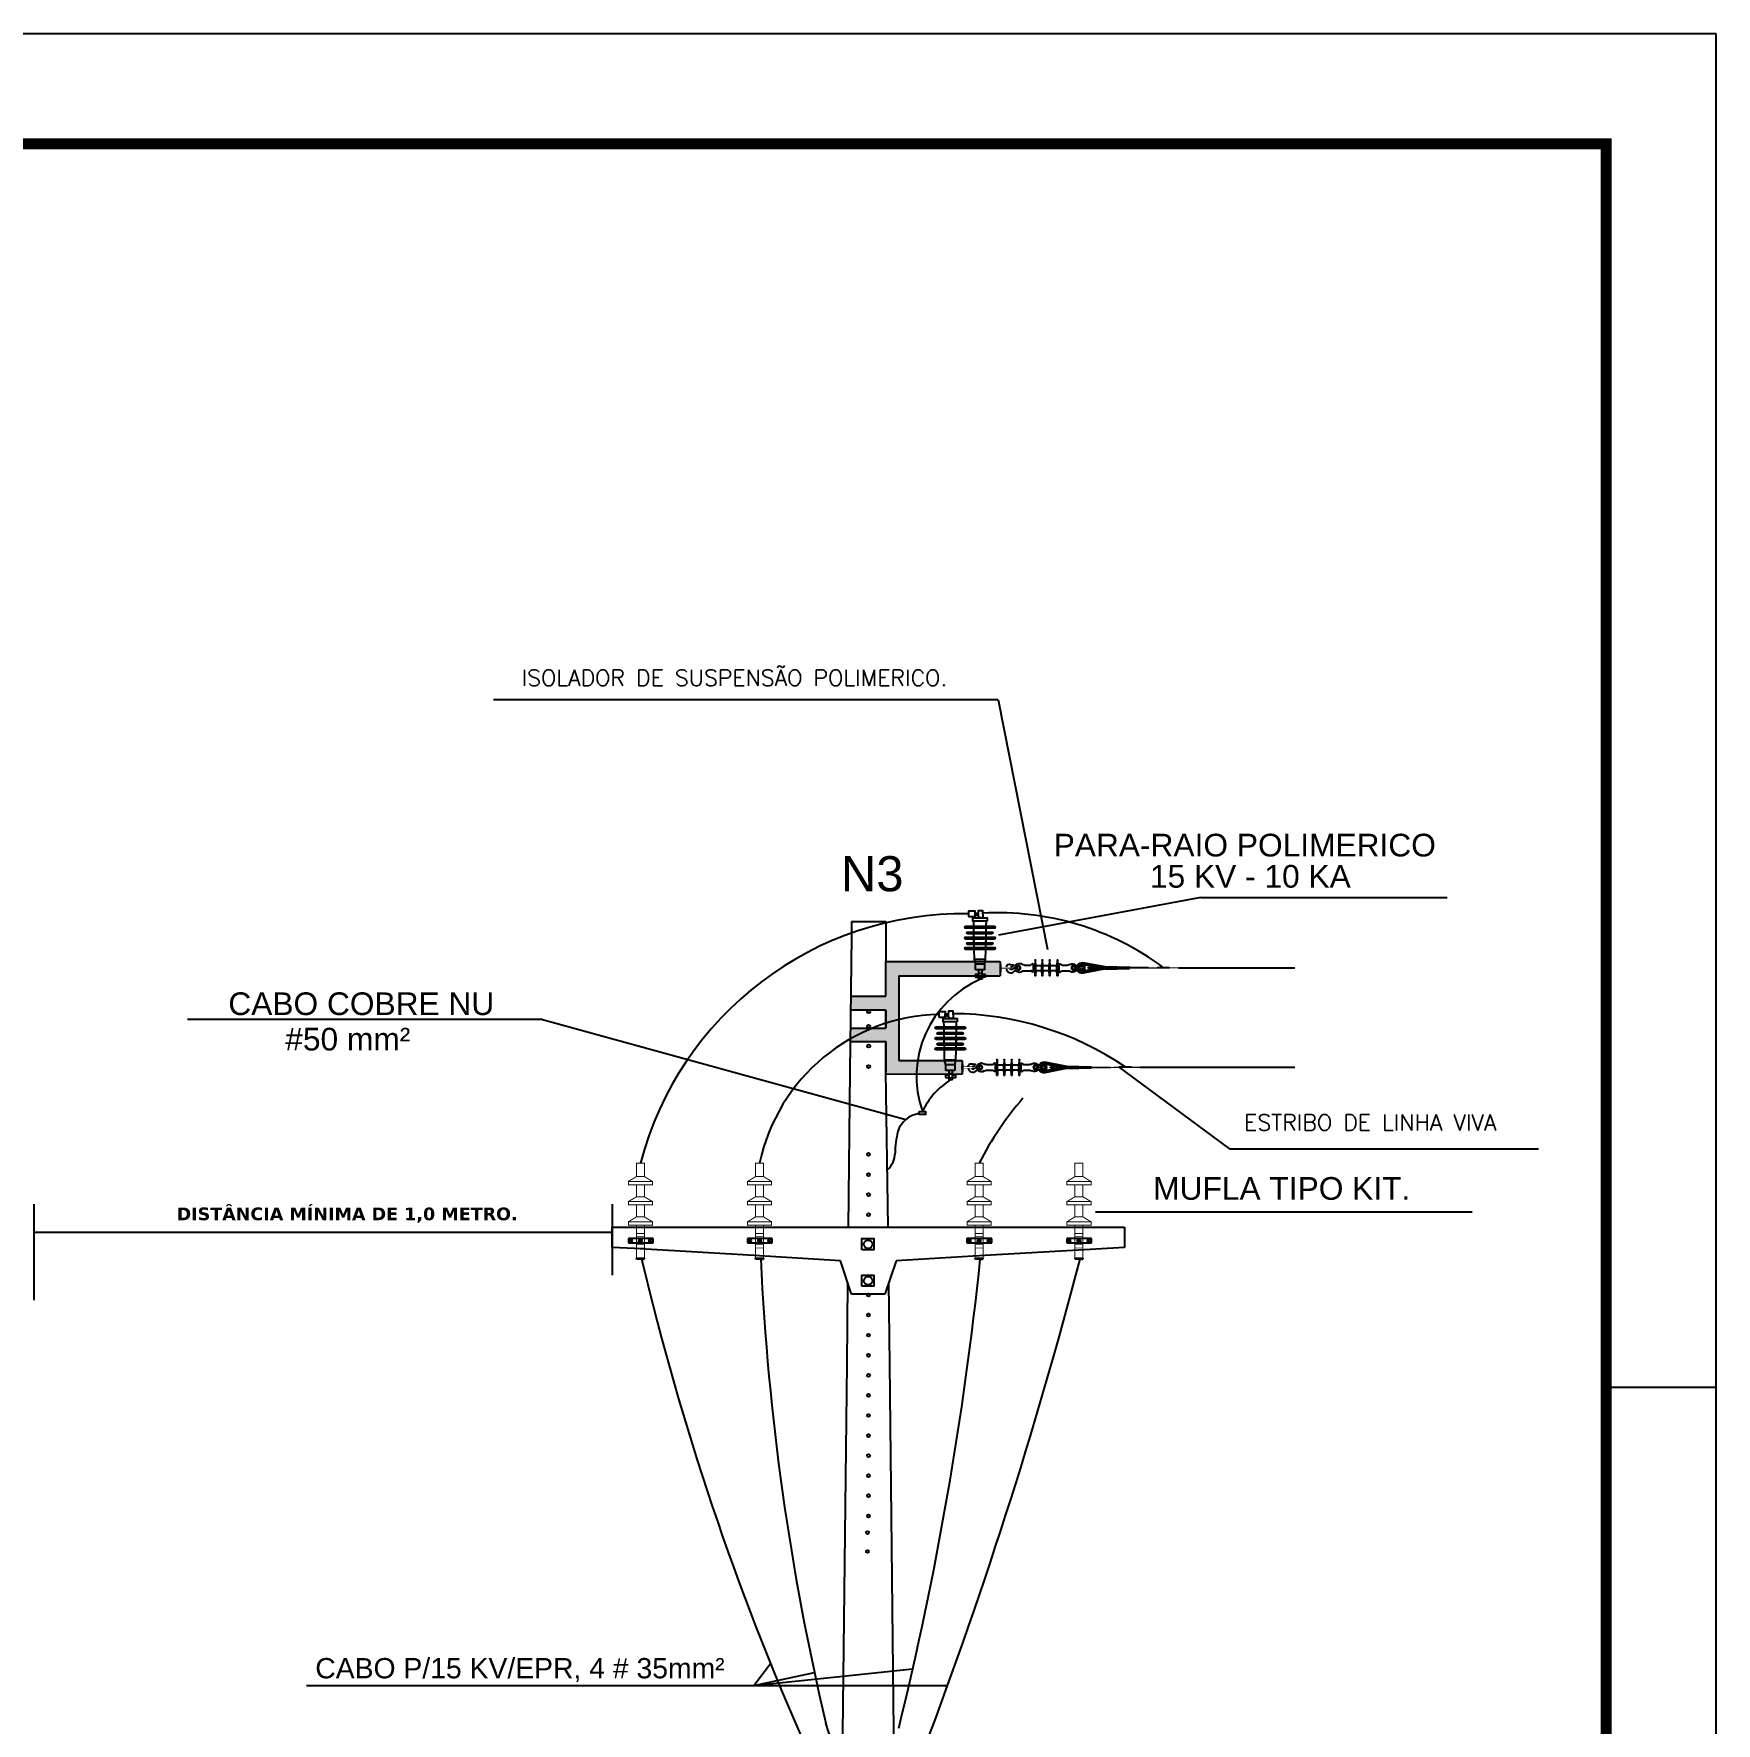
# Model space of a CAD drawing. Header units: metres. Extents: x 4188.7 to 4272.1, y 2012.8 to 2020.9.
# Drawn here: x 4221.236 to 4224.166, y 2017.908 to 2020.85 of the extents above; entities that cross this region are included whole.
import ezdxf

# ---------------------------------------------------------------- set-up
doc = ezdxf.new("R2010")
doc.units = ezdxf.units.M
doc.linetypes.add('DASHED2', pattern=[9.525, 6.35, -3.175])
for name, color, linetype in [('A-PARED', 7, 'Continuous'), ('A-PAREDE', 9, 'Continuous'), ('A-TEXTO', 4, 'Continuous'), ('ARQ-FOLHA', 7, 'Continuous'), ('CONDUTOR', 5, 'Continuous'), ('E-ALTATENSAO', 5, 'Continuous'), ('ELEMENTO', 7, 'Continuous'), ('FIOS', 7, 'Continuous'), ('FORMATO_LEGENDA', 7, 'Continuous'), ('LINHA', 1, 'Continuous'), ('SIMBOLOGIA-DESENHOS', 7, 'Continuous'), ('TRAFO', 7, 'Continuous')]:
    doc.layers.add(name, color=color, linetype=linetype)
doc.layers.add('Cotas', color=1, linetype='Continuous', lineweight=5)
doc.layers.add('LUMINÁRIA', color=2, linetype='Continuous', lineweight=20)
doc.styles.add('arial', font='arial.ttf')
doc.styles.add('REGUA_80_MM', font='romans.shx', dxfattribs={"height": 2.2})

# ---------------------------------------------------------------- blocks, each defined once
blk = doc.blocks.new('FOLHA A2')
at = {"layer": 'ARQ-FOLHA'}
for p, q in [((594, 0), (0, 0)), ((594, -420), (594, 0)), ((584, -123), (594, -123))]:
    blk.add_line(p, q, dxfattribs=at)
at = {"layer": 'ARQ-FOLHA', "const_width": 1}
blk.add_lwpolyline([(25, -410), (584, -410), (584, -10), (25, -10), (25, -410)], dxfattribs=at)
blk = doc.blocks.new('A$C33E61EA1')
at = {"layer": 'ELEMENTO', "ltscale": 100}
h = blk.add_hatch(color=256, dxfattribs=at)
edge = h.paths.add_edge_path(flags=16)
edge.add_arc((1.55, 2.26), 0.0835, 0, 360)
edge = h.paths.add_edge_path()
edge.add_arc((1.55, 2.26), 0.205, 0, 360)
at = {"layer": 'ELEMENTO', "const_width": 0.121}
for points in [[(2.05, 10.16), (2.05, 11.82), (1.05, 11.82), (1.05, 10.16)], [(0.06, 9.16), (0.06, 9.56), (3.04, 9.56), (3.04, 9.16)], [(0.06, 7.08), (0.06, 6.68), (3.04, 6.68), (3.04, 7.08)], [(0.06, 4.59), (0.06, 4.19), (3.04, 4.19), (3.04, 4.59)]]:
    blk.add_lwpolyline(points, close=True, dxfattribs=at)
at = {"layer": 'ELEMENTO'}
for points, const_width in [([(0.06, 9.56), (1.05, 10.16)], 0.121), ([(1.05, 9.16), (1.05, 7.67), (2.05, 7.67), (2.05, 9.16)], 0.121), ([(2.05, 10.16), (3.04, 9.56)], 0.121), ([(0.06, 7.08), (1.05, 7.67)], 0.121), ([(1.05, 6.68), (1.05, 5.19), (2.05, 5.19), (2.05, 6.68)], 0.121), ([(2.05, 7.67), (3.04, 7.08)], 0.121), ([(0.06, 4.59), (1.05, 5.19)], 0.121), ([(1.05, 4.19), (1.05, 0.12), (2.05, 0.12), (2.05, 4.19)], 0.121), ([(2.05, 5.19), (3.04, 4.59)], 0.121), ([(1.05, 3.15), (2.05, 3.15)], 0.0968), ([(1.05, 2.76), (2.05, 2.76)], 0.0968), ([(1.05, 1.76), (2.05, 1.76)], 0.0968), ([(1.05, 1.37), (2.05, 1.37)], 0.0968)]:
    blk.add_lwpolyline(points, dxfattribs=dict(at, const_width=const_width))
at = {"layer": 'ELEMENTO', "linetype": 'Continuous'}
for points in [[(1.07, 0), (1.07, 0.12)], [(1.07, 0.12), (1.18, 0.12)], [(1.07, 0.12), (1.18, 0.12)], [(1.18, 0), (1.07, 0)], [(1.18, 0.12), (1.55, 0.12)], [(1.55, 0), (1.18, 0)], [(1.55, 0.12), (1.85, 0.12)], [(1.85, 0), (1.55, 0)], [(1.85, 0.12), (2.03, 0.12)], [(1.85, 0.12), (2.03, 0.12)], [(1.85, 0), (2.03, 0)], [(2.03, 0.12), (2.03, 0)]]:
    blk.add_lwpolyline(points, dxfattribs=at)
at = {"layer": 'ELEMENTO'}
for radius in [0.205, 0.0835]:
    blk.add_circle((1.55, 2.26), radius, dxfattribs=at)
blk = doc.blocks.new('A$C2922327A')
at = {"layer": 'LINHA'}
h = blk.add_hatch(dxfattribs=at)
h.set_pattern_fill('ANSI31', color=1, scale=3.07506, angle=340, style=0)
h.set_pattern_definition([(25, (-163.28697, 13.90264), (-0.1624471, 0.3483689), [])])
h.paths.add_polyline_path([(3.61, 2.19), (3.61, 2.54), (0, 2.54), (0, 2.19)])
at = {"layer": 'LINHA', "color": 1}
for p, q in [((0, 2.19), (0, 2.54)), ((3.61, 2.54), (0, 2.54)), ((3.61, 2.19), (0, 2.19)), ((7.06, 2.63), (3.61, 2.63)), ((3.61, 2.63), (3.61, 2.1)), ((3.99, 2.1), (3.61, 2.47)), ((6.99, 2.1), (3.61, 2.1)), ((4.53, 2.1), (4, 2.63)), ((5.07, 2.1), (4.54, 2.63)), ((5.62, 2.1), (5.08, 2.63)), ((6.16, 2.1), (5.63, 2.63)), ((6.71, 2.1), (6.17, 2.63)), ((7.31, 2.03), (6.71, 2.63)), ((6.99, 2.1), (13.62, 0.79)), ((7.06, 2.63), (13.42, 1.38)), ((7.13, 2.62), (13.63, 3.86)), ((7.7, 1.96), (7.28, 2.59)), ((7.79, 2.49), (7.5, 2.69)), ((8.23, 1.86), (7.81, 2.49)), ((8.66, 2.36), (8.03, 2.79)), ((8.77, 1.75), (8.34, 2.38)), ((8.54, 2.34), (13.4, 3.27)), ((9.2, 2.46), (8.57, 2.89)), ((8.84, 2.28), (9.26, 2.48)), ((9.3, 1.65), (8.88, 2.28)), ((9.73, 2.56), (9.1, 2.99)), ((11.96, 2.19), (9.33, 2.19)), ((9.83, 1.55), (9.41, 2.18)), ((9.54, 2.19), (10.31, 2.54)), ((11.96, 2.54), (9.61, 2.54)), ((10.26, 2.67), (9.64, 3.09)), ((10.37, 1.44), (9.94, 2.07)), ((10.8, 2.77), (10.17, 3.19)), ((10.45, 2.19), (11.22, 2.54)), ((10.88, 1.33), (10.46, 1.96)), ((11.32, 2.85), (10.69, 3.28)), ((11.42, 1.23), (10.99, 1.86)), ((11.85, 2.96), (11.22, 3.38)), ((11.36, 2.19), (11.96, 2.46)), ((11.95, 1.12), (11.53, 1.75)), ((12.39, 3.06), (11.76, 3.48)), ((11.96, 2.19), (11.96, 2.54)), ((12.49, 1.02), (12.06, 1.65)), ((12.92, 3.16), (12.29, 3.59)), ((13.02, 0.92), (12.59, 1.55)), ((13.41, 3.29), (12.83, 3.69)), ((13.55, 0.81), (13.13, 1.44)), ((13.89, 1.72), (13.18, 1.91)), ((14.02, 3), (13.2, 2.84)), ((13.67, 3.58), (13.36, 3.79)), ((13.83, 3.88), (13.92, 3.75)), ((13.94, 0.93), (14.04, 0.79)), ((14.04, 1.68), (14.04, 1.68)), ((14.28, 3.82), (14.32, 3.68)), ((14.41, 1.03), (14.51, 0.93)), ((14.66, 3.52), (14.69, 3.63)), ((14.73, 1.21), (14.83, 1.15)), ((14.97, 3.25), (15.04, 3.31)), ((15.04, 1.53), (15.14, 1.5)), ((15.67, 3.06), (15.1, 3.06)), ((15.67, 1.62), (15.1, 1.62)), ((19.79, 3.17), (18.01, 3.17)), ((19.79, 1.51), (18.01, 1.51)), ((20.57, 1.51), (20.57, 3.17)), ((20.89, 3.06), (20.57, 3.06)), ((20.89, 1.63), (20.57, 1.63)), ((20.89, 3.06), (20.99, 4.61)), ((20.89, 1.63), (20.89, 3.06)), ((20.89, 1.63), (20.99, 0.07)), ((21.12, 4.61), (21.22, 3.06)), ((21.12, 0.07), (21.22, 1.63)), ((23.17, 3.06), (21.22, 3.06)), ((21.22, 1.63), (21.22, 3.06)), ((23.17, 1.63), (21.22, 1.63)), ((23.17, 3.06), (23.26, 4.61)), ((23.17, 1.63), (23.17, 3.06)), ((23.17, 1.63), (23.26, 0.07)), ((23.4, 4.61), (23.49, 3.06)), ((23.4, 0.07), (23.49, 1.63)), ((25.33, 3.06), (23.49, 3.06)), ((23.49, 1.63), (23.49, 3.06)), ((25.33, 1.63), (23.49, 1.63)), ((25.33, 3.06), (25.42, 4.61)), ((25.33, 1.63), (25.33, 3.06)), ((25.33, 1.63), (25.42, 0.07)), ((25.56, 4.61), (25.65, 3.06)), ((25.56, 0.07), (25.65, 1.63)), ((25.65, 1.63), (25.65, 3.06)), ((27.42, 3.06), (25.65, 3.06)), ((27.42, 1.63), (25.65, 1.63)), ((27.42, 3.06), (27.51, 4.61)), ((27.42, 1.63), (27.42, 3.06)), ((27.42, 1.63), (27.51, 0.07)), ((27.64, 4.61), (27.74, 3.06)), ((27.64, 0.07), (27.74, 1.63)), ((27.74, 1.63), (27.74, 3.06)), ((28.06, 3.06), (27.74, 3.06)), ((28.06, 1.63), (27.74, 1.63)), ((28.06, 1.51), (28.06, 3.17)), ((30.72, 3.17), (28.86, 3.17)), ((30.72, 1.52), (28.86, 1.52)), ((33.45, 2.68), (34.12, 2.01))]:
    blk.add_line(p, q, dxfattribs=at)
for centre in [(16.42, 2.35), (32.44, 2.35)]:
    blk.add_circle(centre, 0.573, dxfattribs=at)
at = {"layer": 'LINHA', "color": 1, "linetype": 'DASHED2', "ltscale": 0.5}
for centre in [(16.42, 2.35), (32.44, 2.35)]:
    blk.add_circle(centre, 0.445, dxfattribs=at)
at = {"layer": 'LINHA', "color": 1}
for centre, radius, start, end in [((14.8, 2.34), 1.68, 122.7791, 237.2209), ((13.87, 2.4), 1.48, 26.5535, 103.248), ((13.84, 2.29), 1.52, 261.6243, 333.7714), ((13.89, 2.34), 1.41, 30.6033, 90), ((13.89, 2.34), 1.41, 270, 329.3967), ((16.68, 2.34), 1.24, 55.4397, 304.5603), ((18.01, 4.27), 1.1, 235.4397, 270), ((18.01, 0.41), 1.1, 90, 124.5603), ((21.05, 4.61), 0.0679, 355.0197, 184.9803), ((21.05, 0.07), 0.0679, 175.0197, 4.9803), ((23.33, 4.61), 0.0679, 355.0197, 184.9803), ((23.33, 0.07), 0.0679, 175.0197, 4.9803), ((25.49, 4.61), 0.0679, 355.0197, 184.9803), ((25.49, 0.07), 0.0679, 175.0197, 4.9803), ((27.58, 4.61), 0.0679, 355.0197, 184.9803), ((27.58, 0.07), 0.0679, 175.0197, 4.9803), ((30.72, 4.26), 1.1, 270, 307.3018), ((30.72, 0.43), 1.1, 52.6982, 90), ((32.18, 2.35), 1.31, 232.6982, 127.3018), ((34.07, 3.16), 0.128, 83.9038, 223.1178)]:
    blk.add_arc(centre, radius, start, end, dxfattribs=at)
at = {"layer": 'LINHA', "color": 1, "linetype": 'DASHED2', "ltscale": 0.7}
blk.add_arc((13.81, 2.33), 1.02, 248.0372, 113.4733, dxfattribs=at)
at = {"layer": 'LINHA', "color": 1}
blk.add_ellipse((14.02, 2.34), major_axis=(0, 0.663), ratio=0.597977, dxfattribs=at)
for points in [[(20.57, 3.17), (20.49, 3.46), (20.27, 3.56), (20.01, 3.33), (19.79, 3.17)], [(20.57, 1.51), (20.49, 1.22), (20.27, 1.12), (20.01, 1.36), (19.79, 1.51)], [(28.06, 3.17), (28.14, 3.46), (28.36, 3.56), (28.62, 3.33), (28.86, 3.17)], [(28.06, 1.52), (28.14, 1.24), (28.36, 1.13), (28.62, 1.37), (28.86, 1.52)]]:
    blk.add_spline(points, degree=3, dxfattribs=at)
for points, knots in [([(36.02, 2.06), (36, 1.87), (35.82, 1.42), (35.28, 0.93), (34.38, 0.87), (33.79, 1.23), (33.45, 1.55), (33.33, 1.7)], [0.101615, 0.101615, 0.101615, 0.101615, 0.322661, 0.650598, 1.001057, 1.323653, 1.567125, 1.567125, 1.567125, 1.567125]), ([(34.81, 2.61), (34.65, 2.7), (34.29, 2.75), (34.09, 2.95), (33.98, 3.07), (33.98, 3.07)], [0.6558656, 0.6558656, 0.6558656, 0.6558656, 0.8520152, 1.0129557, 1.0175356, 1.0175356, 1.0175356, 1.0175356]), ([(36.03, 2.61), (35.96, 2.82), (35.82, 3.23), (35.11, 3.51), (34.56, 3.26), (34.2, 3.27), (34.08, 3.29)], [0, 0, 0, 0, 0.2285823, 0.4958921, 0.7715975, 0.909135, 0.909135, 0.909135, 0.909135]), ([(34.12, 2.01), (34.34, 1.9), (34.56, 1.82), (34.87, 1.85), (34.97, 2.04), (34.97, 2.06)], [0.1173329, 0.1173329, 0.1173329, 0.1173329, 0.1704438, 0.3797692, 0.406717, 0.406717, 0.406717, 0.406717])]:
    blk.add_open_spline(points, degree=3, knots=knots, dxfattribs=at)
at = {"layer": 'SIMBOLOGIA-DESENHOS', "ltscale": 100, "const_width": 0.118}
blk.add_lwpolyline([(37.38, 2.13), (34.7, 2.13, -1), (34.7, 2.55), (37.38, 2.55)], format="xyb", dxfattribs=at)
at = {"layer": 'SIMBOLOGIA-DESENHOS', "ltscale": 100, "const_width": 0.0908}
blk.add_lwpolyline([(37.85, 3.38), (37.42, 3.38), (37.42, 1.11), (37.85, 1.11)], dxfattribs=at)

msp = doc.modelspace()

# ---------------------------------------------------------------- hatches: boundary and pattern name
h = msp.add_hatch(color=256)
h.dxf.hatch_style = 1
h.paths.add_polyline_path([(4222.74249, 2019.20947), (4222.91886, 2019.20947), (4222.91886, 2019.23445), (4222.71961, 2019.23445), (4222.71961, 2019.17396), (4222.65849, 2019.17383), (4222.6582, 2019.14947), (4222.71962, 2019.14959), (4222.71962, 2019.11849), (4222.65782, 2019.11849), (4222.65753, 2019.09517), (4222.71962, 2019.09517), (4222.71969, 2019.038), (4222.71969, 2019.03783), (4222.85244, 2019.038), (4222.85244, 2019.06179), (4222.74249, 2019.06179)])

# ---------------------------------------------------------------- linework, layer by layer
at = {"color": 7, "linetype": 'Continuous'}
for p, q in [((4222.66001, 2019.30386), (4222.65971, 2019.27845)), ((4222.66001, 2019.30386), (4222.65971, 2019.27845)), ((4222.66001, 2019.30386), (4222.65971, 2019.27845)), ((4222.66001, 2019.30386), (4222.65977, 2019.27845)), ((4222.71962, 2019.30386), (4222.71962, 2019.27845)), ((4222.71962, 2019.30386), (4222.71962, 2019.27845)), ((4222.71962, 2019.30386), (4222.71962, 2019.27845)), ((4222.65977, 2019.27845), (4222.6569, 2019.04278)), ((4222.71962, 2019.27845), (4222.71962, 2019.23445)), ((4222.71962, 2019.14959), (4222.71962, 2019.11849)), ((4222.71962, 2019.09517), (4222.71962, 2019.04278)), ((4222.6569, 2019.04278), (4222.65421, 2018.77147)), ((4222.72385, 2018.77147), (4222.71962, 2019.04278)), ((4222.24292, 2018.77147), (4222.27664, 2018.77147)), ((4222.24292, 2018.73655), (4222.24292, 2018.77147)), ((4222.27664, 2018.77147), (4222.48514, 2018.77147)), ((4222.48514, 2018.77147), (4222.86696, 2018.77147)), ((4222.86696, 2018.77147), (4223.04024, 2018.77147)), ((4223.04024, 2018.77147), (4223.1352, 2018.77147)), ((4223.1352, 2018.77147), (4223.1352, 2018.73655)), ((4222.28206, 2018.73458), (4222.24292, 2018.73655)), ((4222.32059, 2018.73232), (4222.28206, 2018.73458)), ((4222.49039, 2018.72207), (4222.30152, 2018.73344)), ((4222.64056, 2018.71328), (4222.49039, 2018.72207)), ((4222.65996, 2018.65508), (4222.64056, 2018.71328)), ((4222.73755, 2018.71328), (4222.71815, 2018.65508)), ((4222.87181, 2018.72113), (4222.73755, 2018.71328)), ((4223.0456, 2018.73131), (4222.87181, 2018.72113)), ((4223.1352, 2018.73655), (4223.0456, 2018.73131)), ((4222.65312, 2018.6756), (4222.6515, 2018.5331)), ((4222.71815, 2018.65508), (4222.65996, 2018.65508)), ((4222.72656, 2018.5331), (4222.72494, 2018.67544)), ((4222.6515, 2018.5331), (4222.64213, 2017.70947)), ((4222.73652, 2017.65706), (4222.72656, 2018.5331))]:
    msp.add_line(p, q, dxfattribs=at)
at = {"color": 7}
for p, q in [((4222.66001, 2019.30386), (4222.71962, 2019.30386)), ((4222.66001, 2019.30386), (4222.71766, 2019.30386)), ((4222.66001, 2019.30386), (4222.71962, 2019.30386)), ((4222.31427, 2018.75214), (4222.27122, 2018.75214)), ((4222.27122, 2018.75214), (4222.27122, 2018.74418)), ((4222.31427, 2018.75214), (4222.27122, 2018.75214)), ((4222.27122, 2018.75214), (4222.27122, 2018.74418)), ((4222.27122, 2018.74418), (4222.31427, 2018.74418)), ((4222.27122, 2018.74418), (4222.31427, 2018.74418)), ((4222.31427, 2018.74418), (4222.31427, 2018.75214)), ((4222.31427, 2018.74418), (4222.31427, 2018.75214)), ((4222.52173, 2018.75214), (4222.47868, 2018.75214)), ((4222.47868, 2018.75214), (4222.47868, 2018.74418)), ((4222.47868, 2018.74418), (4222.52173, 2018.74418)), ((4222.52176, 2018.75214), (4222.47871, 2018.75214)), ((4222.47871, 2018.75214), (4222.47871, 2018.74418)), ((4222.47871, 2018.74418), (4222.52176, 2018.74418)), ((4222.52173, 2018.74418), (4222.52173, 2018.75214)), ((4222.52176, 2018.74418), (4222.52176, 2018.75214)), ((4222.90408, 2018.75214), (4222.86103, 2018.75214)), ((4222.86103, 2018.75214), (4222.86103, 2018.74418)), ((4222.86103, 2018.74418), (4222.90408, 2018.74418)), ((4222.90419, 2018.75214), (4222.86114, 2018.75214)), ((4222.86114, 2018.75214), (4222.86114, 2018.74418)), ((4222.86114, 2018.74418), (4222.90419, 2018.74418)), ((4222.90408, 2018.74418), (4222.90408, 2018.75214)), ((4222.90419, 2018.74418), (4222.90419, 2018.75214)), ((4223.03497, 2018.75214), (4223.03497, 2018.74418)), ((4223.07803, 2018.75214), (4223.03497, 2018.75214)), ((4223.03497, 2018.74418), (4223.07803, 2018.74418)), ((4223.07807, 2018.75214), (4223.03501, 2018.75214)), ((4223.03501, 2018.75214), (4223.03501, 2018.74418)), ((4223.03501, 2018.74418), (4223.07807, 2018.74418)), ((4223.07803, 2018.74418), (4223.07803, 2018.75214)), ((4223.07807, 2018.74418), (4223.07807, 2018.75214))]:
    msp.add_line(p, q, dxfattribs=at)
for p, q in [((4222.8729, 2019.29567), (4222.87272, 2019.30474)), ((4222.8803, 2019.31856), (4222.88126, 2019.32087)), ((4222.8803, 2019.31438), (4222.88126, 2019.31224)), ((4222.88834, 2019.31864), (4222.88951, 2019.31053)), ((4222.89468, 2019.29567), (4222.89486, 2019.30474)), ((4222.87309, 2019.28575), (4222.87296, 2019.2922)), ((4222.87309, 2019.26711), (4222.87296, 2019.27355)), ((4222.87326, 2019.27703), (4222.87314, 2019.28277)), ((4222.87345, 2019.26711), (4222.87332, 2019.27355)), ((4222.89409, 2019.26711), (4222.89422, 2019.27355)), ((4222.89429, 2019.27703), (4222.89441, 2019.28277)), ((4222.89447, 2019.28575), (4222.8946, 2019.2922)), ((4222.89447, 2019.26711), (4222.8946, 2019.27355)), ((4222.8736, 2019.25903), (4222.8735, 2019.26413)), ((4222.87401, 2019.23789), (4222.87376, 2019.25554)), ((4222.89349, 2019.23789), (4222.87401, 2019.23789)), ((4222.87619, 2019.2295), (4222.87401, 2019.23789)), ((4222.89165, 2019.22952), (4222.89349, 2019.23789)), ((4222.89349, 2019.23789), (4222.89386, 2019.25555)), ((4222.89393, 2019.25903), (4222.89403, 2019.26413)), ((4222.71961, 2019.17396), (4222.71961, 2019.23445)), ((4222.71961, 2019.23445), (4222.91886, 2019.23445)), ((4222.74249, 2019.20947), (4222.74249, 2019.06179)), ((4222.74249, 2019.20947), (4222.91886, 2019.20947)), ((4222.87531, 2019.21173), (4222.87531, 2019.20736)), ((4222.88169, 2019.21173), (4222.87531, 2019.21173)), ((4222.87598, 2019.21978), (4222.87598, 2019.22952)), ((4222.89148, 2019.21978), (4222.87598, 2019.21978)), ((4222.89165, 2019.22952), (4222.87619, 2019.2295)), ((4222.88179, 2019.20369), (4222.88174, 2019.2197)), ((4222.88774, 2019.21368), (4222.88176, 2019.21365)), ((4222.88784, 2019.20369), (4222.88779, 2019.2197)), ((4222.89329, 2019.21173), (4222.88782, 2019.21173)), ((4222.89148, 2019.22953), (4222.89148, 2019.21978)), ((4222.89331, 2019.20711), (4222.89329, 2019.21173)), ((4222.91886, 2019.23445), (4222.91886, 2019.20947)), ((4222.87531, 2019.20736), (4222.88169, 2019.20736)), ((4222.88774, 2019.20615), (4222.88176, 2019.20612)), ((4222.88774, 2019.20367), (4222.88179, 2019.20369)), ((4222.89331, 2019.20711), (4222.88783, 2019.20711)), ((4222.71962, 2019.14959), (4222.6582, 2019.14947)), ((4222.65849, 2019.17383), (4222.71961, 2019.17396)), ((4222.71962, 2019.11849), (4222.71962, 2019.14959)), ((4222.82103, 2019.1205), (4222.82086, 2019.12958)), ((4222.82843, 2019.1434), (4222.8294, 2019.14571)), ((4222.82843, 2019.13922), (4222.8294, 2019.13708)), ((4222.83647, 2019.14348), (4222.83764, 2019.13536)), ((4222.84281, 2019.1205), (4222.843, 2019.12958)), ((4222.65753, 2019.09517), (4222.71962, 2019.09517)), ((4222.65782, 2019.11849), (4222.71962, 2019.11849)), ((4222.71969, 2019.038), (4222.71962, 2019.09517)), ((4222.82122, 2019.11059), (4222.8211, 2019.11703)), ((4222.82122, 2019.09194), (4222.8211, 2019.09839)), ((4222.82139, 2019.10186), (4222.82128, 2019.10761)), ((4222.82158, 2019.09194), (4222.82146, 2019.09839)), ((4222.84223, 2019.09194), (4222.84236, 2019.09839)), ((4222.84243, 2019.10186), (4222.84255, 2019.10761)), ((4222.84261, 2019.11059), (4222.84274, 2019.11703)), ((4222.84261, 2019.09194), (4222.84274, 2019.09839)), ((4222.74249, 2019.06179), (4222.85244, 2019.06179)), ((4222.82174, 2019.08386), (4222.82164, 2019.08897)), ((4222.82215, 2019.06273), (4222.8219, 2019.08037)), ((4222.84163, 2019.06273), (4222.82215, 2019.06273)), ((4222.82432, 2019.05434), (4222.82215, 2019.06273)), ((4222.83978, 2019.05436), (4222.84163, 2019.06273)), ((4222.84163, 2019.06273), (4222.84199, 2019.08039)), ((4222.84206, 2019.08386), (4222.84217, 2019.08897)), ((4222.85244, 2019.06179), (4222.85244, 2019.038)), ((4222.85244, 2019.038), (4222.71969, 2019.03783)), ((4222.82983, 2019.03656), (4222.82344, 2019.03656)), ((4222.82344, 2019.03656), (4222.82344, 2019.0322)), ((4222.82344, 2019.0322), (4222.82983, 2019.0322)), ((4222.82411, 2019.04462), (4222.82411, 2019.05436)), ((4222.83962, 2019.04462), (4222.82411, 2019.04462)), ((4222.83978, 2019.05436), (4222.82432, 2019.05434)), ((4222.82993, 2019.02852), (4222.82988, 2019.04454)), ((4222.83588, 2019.03852), (4222.82989, 2019.03849)), ((4222.83598, 2019.02852), (4222.83593, 2019.04454)), ((4222.84142, 2019.03656), (4222.83596, 2019.03656)), ((4222.84144, 2019.03195), (4222.83597, 2019.03195)), ((4222.83962, 2019.05437), (4222.83962, 2019.04462)), ((4222.84144, 2019.03195), (4222.84142, 2019.03656)), ((4222.85244, 2019.04671), (4222.85244, 2019.05308)), ((4222.83588, 2019.03099), (4222.82989, 2019.03096)), ((4222.83588, 2019.02851), (4222.82993, 2019.02852)), ((4222.48958, 2017.97335), (4222.51903, 2018.0116)), ((4222.48958, 2017.97335), (4222.76668, 2018.00244)), ((4222.48958, 2017.97335), (4222.59542, 2017.99597)), ((4222.48958, 2017.97335), (4222.82748, 2017.97335))]:
    msp.add_line(p, q)
for points in [[(4222.86375, 2019.31283), (4222.87547, 2019.31283), (4222.87547, 2019.32197), (4222.86375, 2019.32197)], [(4222.89607, 2019.30474), (4222.87129, 2019.30474), (4222.87129, 2019.31053), (4222.89607, 2019.31053)], [(4222.87515, 2019.31856), (4222.8803, 2019.31856), (4222.8803, 2019.31438), (4222.87515, 2019.31438)], [(4222.81189, 2019.13767), (4222.82361, 2019.13767), (4222.82361, 2019.14681), (4222.81189, 2019.14681)], [(4222.84421, 2019.12958), (4222.81942, 2019.12958), (4222.81942, 2019.13536), (4222.84421, 2019.13536)], [(4222.82328, 2019.1434), (4222.82843, 2019.1434), (4222.82843, 2019.13922), (4222.82328, 2019.13922)]]:
    msp.add_lwpolyline(points, close=True)
for points in [[(4222.88126, 2019.32087), (4222.88126, 2019.32338), (4222.88834, 2019.32338), (4222.88834, 2019.31864)], [(4222.88834, 2019.31053), (4222.88126, 2019.31053), (4222.88126, 2019.31224)], [(4222.8294, 2019.14571), (4222.8294, 2019.14822), (4222.83647, 2019.14822), (4222.83647, 2019.14348)], [(4222.83647, 2019.13536), (4222.8294, 2019.13536), (4222.8294, 2019.13708)]]:
    msp.add_lwpolyline(points)
for points in [[(4222.90842, 2019.2922), (4222.85925, 2019.2922, -1), (4222.85925, 2019.29567), (4222.90842, 2019.29567, -1)], [(4222.90842, 2019.27355), (4222.85925, 2019.27355, -1), (4222.85925, 2019.27703), (4222.90842, 2019.27703, -1)], [(4222.9047, 2019.28277), (4222.86248, 2019.28277, -1), (4222.86248, 2019.28575), (4222.9047, 2019.28575, -1)], [(4222.9047, 2019.26413), (4222.86248, 2019.26413, -1), (4222.86248, 2019.26711), (4222.9047, 2019.26711, -1)], [(4222.90842, 2019.25555), (4222.85925, 2019.25555, -1), (4222.85925, 2019.25903), (4222.90842, 2019.25903, -1)], [(4222.85656, 2019.11703), (4222.80738, 2019.11703, -1), (4222.80738, 2019.1205), (4222.85656, 2019.1205, -1)], [(4222.85656, 2019.09839), (4222.80738, 2019.09839, -1), (4222.80738, 2019.10186), (4222.85656, 2019.10186, -1)], [(4222.85284, 2019.10761), (4222.81061, 2019.10761, -1), (4222.81061, 2019.11059), (4222.85284, 2019.11059, -1)], [(4222.85284, 2019.08897), (4222.81061, 2019.08897, -1), (4222.81061, 2019.09194), (4222.85284, 2019.09194, -1)], [(4222.85656, 2019.08039), (4222.80738, 2019.08039, -1), (4222.80738, 2019.08386), (4222.85656, 2019.08386, -1)]]:
    msp.add_lwpolyline(points, format="xyb", close=True)
for points in [[(4222.77796, 2018.97303), (4222.78901, 2018.97303), (4222.78901, 2018.96808), (4222.77796, 2018.96808)], [(4222.67817, 2018.73226), (4222.67817, 2018.75183), (4222.69906, 2018.75183), (4222.69906, 2018.73226)], [(4222.67817, 2018.66878), (4222.67817, 2018.68834), (4222.69906, 2018.68834), (4222.69906, 2018.66878)]]:
    msp.add_lwpolyline(points, close=True, dxfattribs=at)
at = {"color": 7, "linetype": 'Continuous'}
for centre in [(4222.68988, 2019.14673), (4222.68975, 2019.12127), (4222.68975, 2019.08717), (4222.68975, 2019.05133), (4222.68956, 2018.8983), (4222.68956, 2018.86332), (4222.68956, 2018.82835), (4222.68956, 2018.79338), (4222.68956, 2018.6535), (4222.68956, 2018.61853), (4222.68956, 2018.58355), (4222.68956, 2018.54858), (4222.68956, 2018.51361), (4222.68956, 2018.47864), (4222.68956, 2018.44367), (4222.68956, 2018.4087), (4222.68956, 2018.37373), (4222.68956, 2018.33876), (4222.68956, 2018.30378), (4222.68956, 2018.26881), (4222.68779, 2018.23966), (4222.68779, 2018.2068)]:
    msp.add_circle(centre, 0.00258, dxfattribs=at)
at = {"color": 7}
for centre, radius in [((4222.27579, 2018.74806), 0.00181), ((4222.27579, 2018.74806), 0.00181), ((4222.309, 2018.74806), 0.00181), ((4222.30901, 2018.74806), 0.00181), ((4222.48325, 2018.74806), 0.00181), ((4222.48328, 2018.74806), 0.00181), ((4222.51647, 2018.74806), 0.00181), ((4222.5165, 2018.74806), 0.00181), ((4222.68897, 2018.74189), 0.00738), ((4222.8656, 2018.74806), 0.00181), ((4222.8657, 2018.74806), 0.00181), ((4222.89882, 2018.74806), 0.00181), ((4222.89892, 2018.74806), 0.00181), ((4223.03954, 2018.74806), 0.00181), ((4223.03958, 2018.74806), 0.00181), ((4223.07276, 2018.74806), 0.00181), ((4223.0728, 2018.74806), 0.00181), ((4222.68897, 2018.6784), 0.00738)]:
    msp.add_circle(centre, radius, dxfattribs=at)
at = {"layer": 'A-PARED'}
for p, q in [((4222.91561, 2019.69014), (4222.03656, 2019.69014)), ((4222.91561, 2019.69014), (4223.00124, 2019.25548)), ((4223.19208, 2019.22418), (4223.21398, 2019.22418)), ((4222.12166, 2019.13324), (4221.50329, 2019.13324)), ((4223.12567, 2019.05094), (4223.14757, 2019.05094)), ((4223.31977, 2018.90735), (4223.12567, 2019.05094)), ((4223.85652, 2018.90735), (4223.31977, 2018.90735)), ((4221.71037, 2017.97335), (4222.48958, 2017.97335))]:
    msp.add_line(p, q, dxfattribs=at)
at = {"layer": 'A-PARED', "color": 3}
for centre, radius, start, end in [((4222.78365, 2018.92479), 0.04501, 97.47995, 162.17233), ((4222.89304, 2018.89948), 0.15717, 165.59992, 179.64945), ((4222.69533, 2018.90145), 0.04055, 312.74157, 358.58201)]:
    msp.add_arc(centre, radius, start, end, dxfattribs=at)
at = {"layer": 'A-PAREDE', "color": 3}
for centre, radius, start, end in [((4222.95798, 2019.03397), 0.18483, 113.33616, 199.24951), ((4222.90072, 2018.91837), 0.12935, 121.61861, 155.00103)]:
    msp.add_arc(centre, radius, start, end, dxfattribs=at)
at = {"layer": 'CONDUTOR'}
for centre, radius, start, end in [((4227.04026, 2019.83989), 4.87713, 193.32107, 203.8397), ((4226.91598, 2018.92295), 4.419, 182.6821, 193.28215), ((4216.86109, 2019.34329), 6.05575, 346.20315, 354.055846), ((4214.95655, 2020.82699), 8.37207, 339.027574, 345.396571), ((4221.47173, 2017.52879), 1.2046, 1.06343, 18.33356)]:
    msp.add_arc(centre, radius, start, end, dxfattribs=at)
at = {"layer": 'Cotas', "const_width": 0.00208}
for points in [[(4223.17746, 2019.22311), (4223.22939, 2019.22343)], [(4223.11105, 2019.04987), (4223.16298, 2019.05018)]]:
    msp.add_lwpolyline(points, dxfattribs=at)
at = {"layer": 'E-ALTATENSAO'}
for p, q in [((4223.17746, 2019.22311), (4223.14398, 2019.22311)), ((4223.22939, 2019.22343), (4223.43219, 2019.22343)), ((4223.07757, 2019.05009), (4223.11105, 2019.04987)), ((4223.16298, 2019.05018), (4223.43219, 2019.05018))]:
    msp.add_line(p, q, dxfattribs=at)
for centre, radius, start, end in [((4222.85438, 2018.73655), 0.58093, 89.07583, 165.37855), ((4222.91457, 2018.8346), 0.48474, 53.48191, 93.10251), ((4222.81974, 2018.81517), 0.32716, 91.37493, 168.00073), ((4222.83448, 2018.60397), 0.53951, 55.94185, 89.78787), ((4223.38783, 2018.62406), 0.56818, 139.08844, 152.86578)]:
    msp.add_arc(centre, radius, start, end, dxfattribs=at)
at = {"layer": 'FIOS'}
for p, q in [((4223.26817, 2019.34581), (4223.69732, 2019.34581)), ((4223.08518, 2018.79816), (4223.74111, 2018.79816))]:
    msp.add_line(p, q, dxfattribs=at)
at = {"layer": 'FORMATO_LEGENDA'}
for p, q in [((4222.12166, 2019.13324), (4222.75482, 2018.95936)), ((4221.23598, 2018.64435), (4221.23598, 2018.81169)), ((4222.24292, 2018.81169), (4222.24292, 2018.68784)), ((4221.23598, 2018.76285), (4222.24292, 2018.76285))]:
    msp.add_line(p, q, dxfattribs=at)
at = {"layer": 'TRAFO'}
msp.add_line((4223.26817, 2019.34581), (4222.91621, 2019.28006), dxfattribs=at)

# ---------------------------------------------------------------- block references
for name, p, xscale, yscale, zscale in [('A$C2922327A', (4223.14398, 2019.20926), -0.005947595271258747, 0.005947595271258747, 0.00594759527126166), ('A$C2922327A', (4223.07757, 2019.03602), -0.005947595271258747, 0.005947595271258747, 0.00594759527126166), ('A$C33E61EA1', (4222.27035, 2018.71616), 0.01412980216546446, 0.01412980216546446, 0.01412980216546446), ('A$C33E61EA1', (4222.47782, 2018.71616), 0.01412980216546446, 0.01412980216546446, 0.01412980216546446), ('A$C33E61EA1', (4222.86027, 2018.71616), 0.01412980216546446, 0.01412980216546446, 0.01412980216546446), ('A$C33E61EA1', (4223.03415, 2018.71616), 0.01412980216546446, 0.01412980216546446, 0.01412980216546446)]:
    msp.add_blockref(name, p, dxfattribs=dict(xscale=xscale, yscale=yscale, zscale=zscale))
at = {"layer": 'ARQ-FOLHA', "xscale": 0.01916579205580684, "yscale": 0.01916579205580684, "zscale": 0.01916579205580684}
msp.add_blockref('FOLHA A2', (4212.78163, 2020.85025), dxfattribs=at)

# ---------------------------------------------------------------- texts
at = {"color": 7, "style": 'arial'}
for s, height, p in [('N3', 0.061139, (4222.64134, 2019.35676)), ('CABO P/15 KV/EPR, 4 # 35mm²', 0.0353245, (4221.72592, 2017.98585))]:
    msp.add_text(s, height=height, dxfattribs=at).set_placement(p)
at = {"layer": 'A-TEXTO', "style": 'REGUA_80_MM'}
for s, p in [('ISOLADOR DE SUSPENSÃO POLIMERICO.', (4222.0854, 2019.71439)), ('ESTRIBO DE LINHA VIVA', (4223.34379, 2018.93994))]:
    msp.add_text(s, height=0.0281766, dxfattribs=at).set_placement(p)
at = {"layer": 'CONDUTOR', "color": 5, "lineweight": 20, "style": 'arial'}
for s, height, p in [('PARA-RAIO POLIMERICO', 0.0395239, (4223.0121, 2019.41736)), ('15 KV - 10 KA', 0.0395239, (4223.17973, 2019.36303)), ('CABO COBRE NU', 0.0395239, (4221.57445, 2019.14114)), ('#50 mm²', 0.039524, (4221.67362, 2019.07943)), ('MUFLA TIPO KIT.', 0.0395239, (4223.18547, 2018.81939))]:
    msp.add_text(s, height=height, dxfattribs=at).set_placement(p)
at = {"layer": 'LUMINÁRIA', "color": 2, "lineweight": 20, "insert": (4221.48435, 2018.80593), "char_height": 0.0222322, "width": 0.7234201, "attachment_point": 1, "style": 'arial'}
msp.add_mtext('{\\fVerdana|b1|i0|c0|p34;\\C1;DISTÂNCIA MÍNIMA DE 1,0 METRO.}', dxfattribs=at)

doc.saveas('drawing.dxf')
